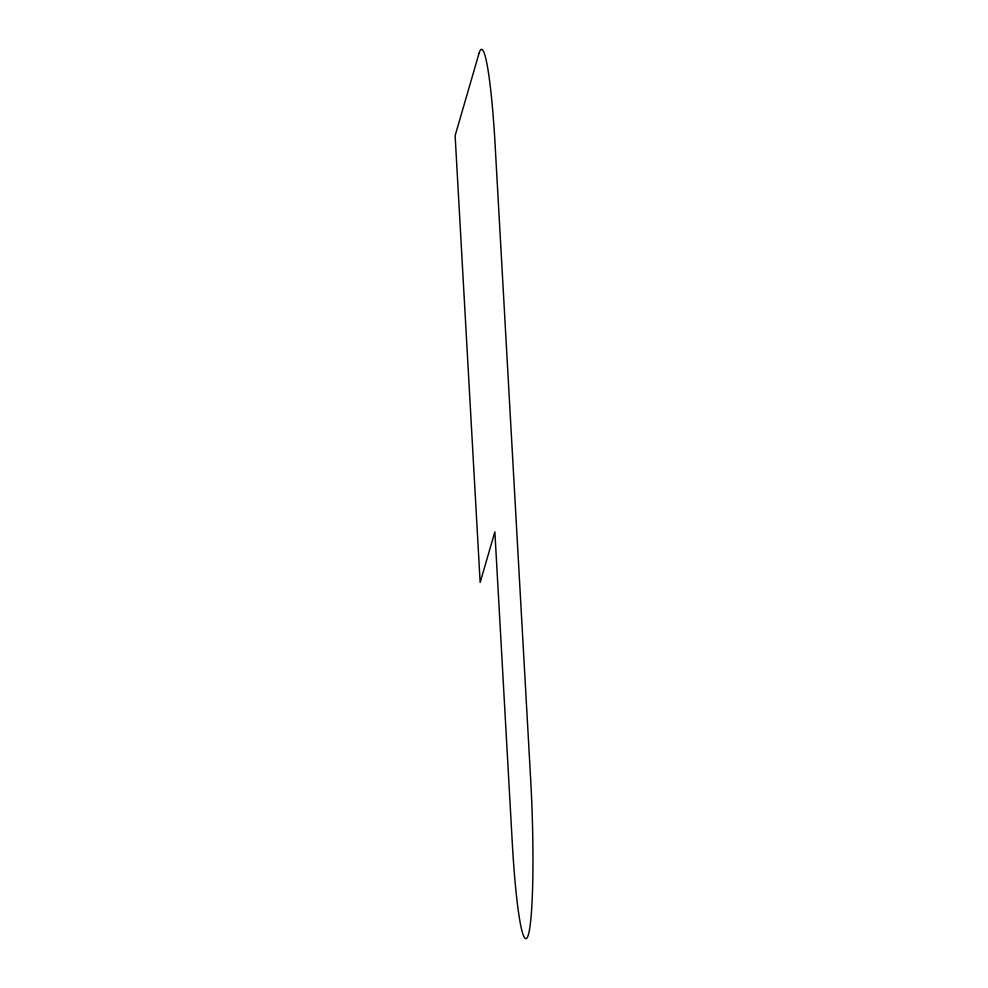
<?xml version="1.0" encoding="UTF-8"?>
<svg xmlns="http://www.w3.org/2000/svg" width="988" height="988" viewBox="0 0 988 988"><rect width="100%" height="100%" fill="white"/><g stroke="black" fill="none" stroke-linecap="round" stroke-linejoin="round"><path stroke-width="1.48" d="M479.032 53.364L455.122 135.652L480.156 582.488L494.865 531.853L512.241 842.159A128.168 10.621 88 0 0 528.395 934.636A128.168 10.621 88 0 0 530.63 778.865L495.173 145.841A128.168 10.621 88 0 0 479.032 53.364"/></g></svg>
